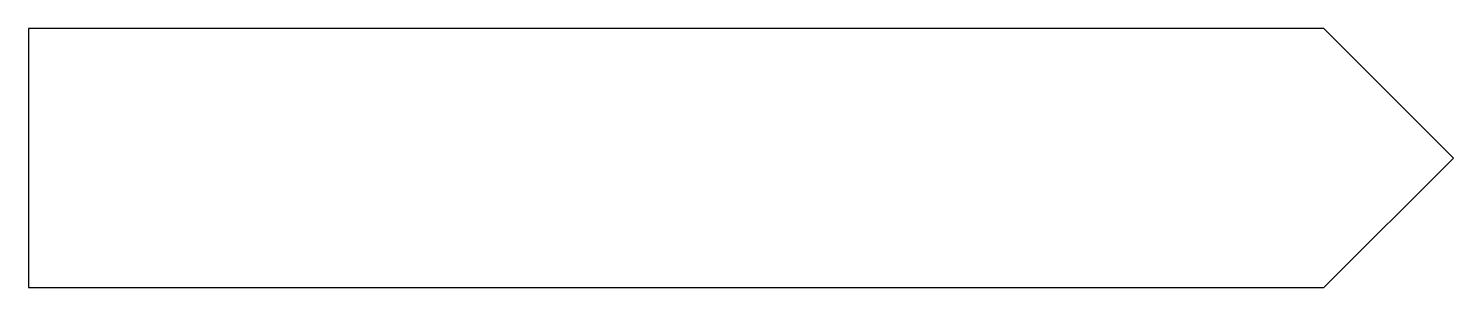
# Model space of a CAD drawing. Extents: x -16.5 to 16.5, y -3 to 3.
import ezdxf

# ---------------------------------------------------------------- set-up
doc = ezdxf.new("R2010")
doc.units = 0
doc.layers.add('SCD_DRAW', color=11, linetype='CONTINUOUS')

msp = doc.modelspace()

# ---------------------------------------------------------------- linework, layer by layer
at = {"layer": 'SCD_DRAW', "color": 7, "linetype": 'CONTINUOUS'}
msp.add_lwpolyline([(-16.5, -3), (13.5, -3), (16.5, 0), (13.5, 3), (-16.5, 3)], close=True, dxfattribs=at)

doc.saveas('drawing.dxf')
